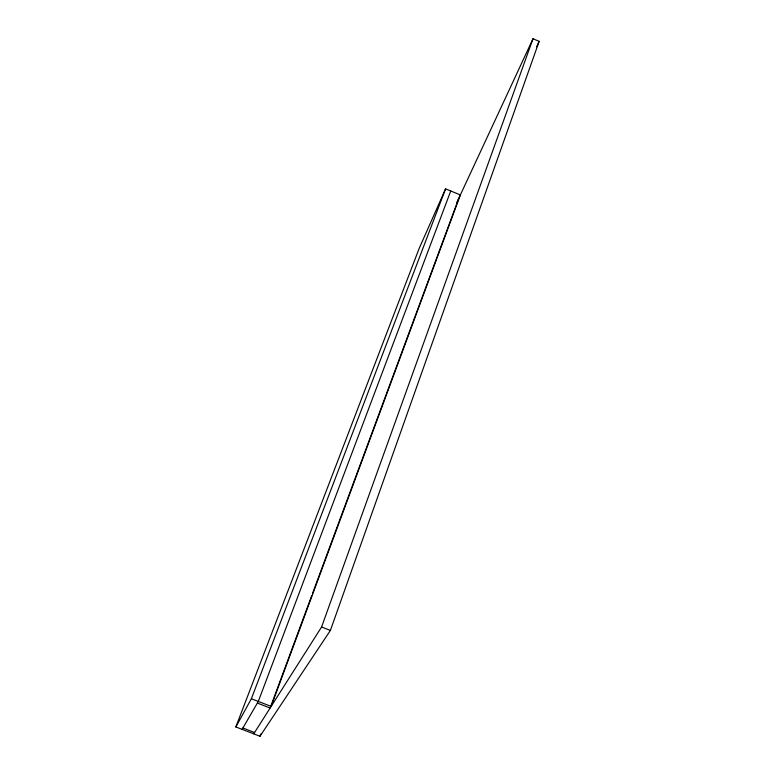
<?xml version="1.0" encoding="UTF-8"?>
<svg xmlns="http://www.w3.org/2000/svg" width="775" height="775" viewBox="0 0 775 775"><rect width="100%" height="100%" fill="white"/><g stroke="black" fill="none" stroke-linecap="round" stroke-linejoin="round"><path stroke-width="1.16" d="M235.833 726.95L251.371 698.759L271.153 706.403L460.369 194.932L445.577 188.848L419.198 248.358L235.833 726.95L259.983 736.25L330.392 630.443L539.167 41.337L533.006 38.75L456.795 202.614M253.725 733.838L321.577 627.004L533.006 38.75M270.872 706.015L311.724 595.636M312.567 593.359L458.79 198.313M259.983 736.25L260.826 733.983M450.75 190.97L258.298 701.443L242.1 729.362M251.371 698.759L445.577 188.848M536.591 46.781L539.167 41.337M257.348 703.08L270.126 708.021M242.885 728.006L254.568 732.511M321.577 627.004L330.392 630.443"/></g></svg>
